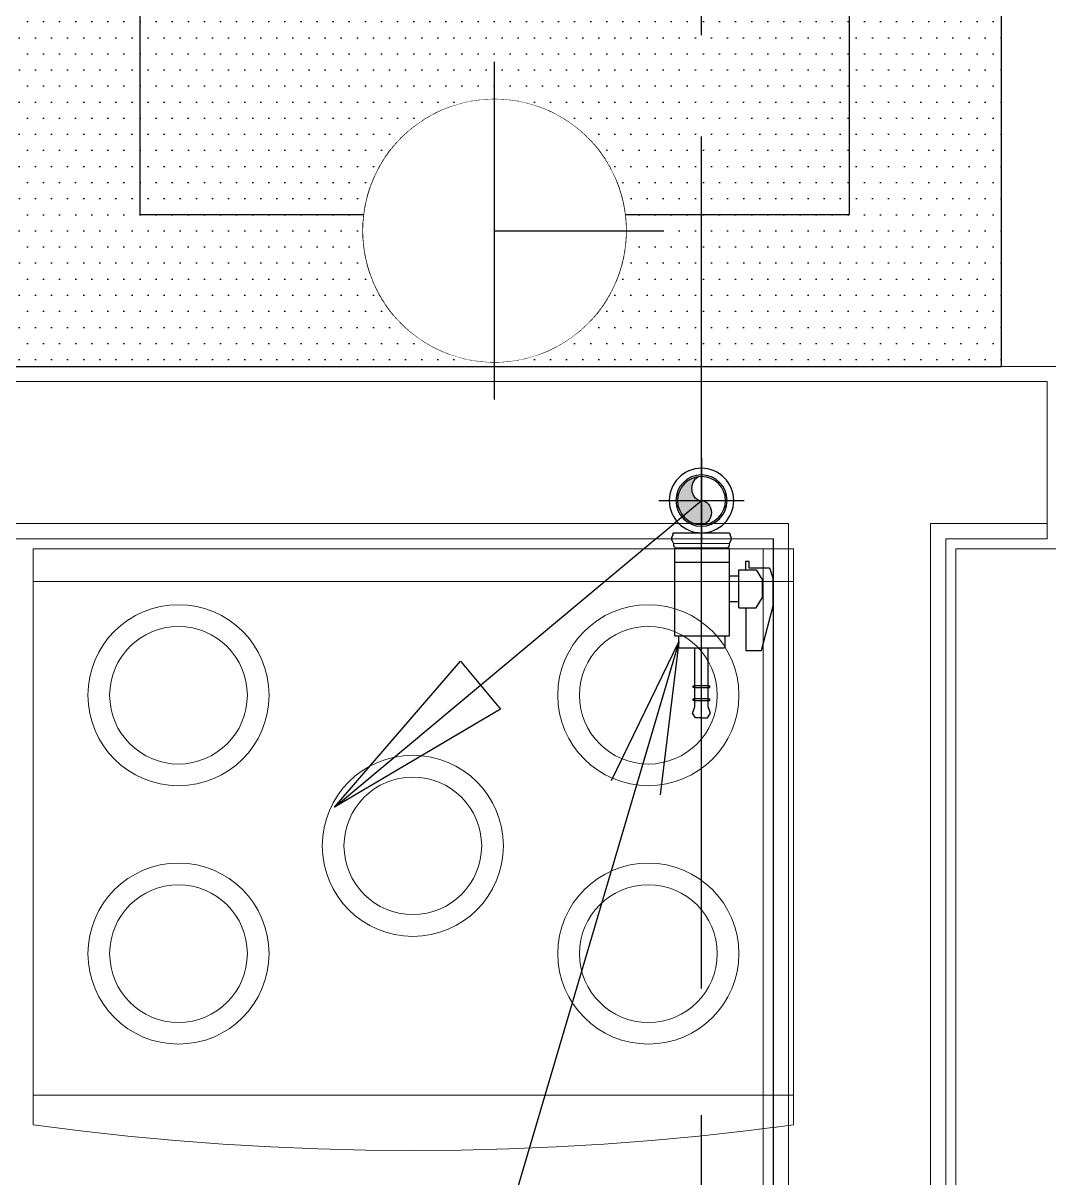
# Model space of a CAD drawing. Header units: millimetres. Extents: x 188.6 to 263.2, y 40.1 to 120.1.
# Drawn here: x 217.174 to 218.185, y 47.516 to 48.655 of the extents above; entities that cross this region are included whole.
import ezdxf

# ---------------------------------------------------------------- set-up
doc = ezdxf.new("R2010")
doc.units = ezdxf.units.MM
doc.set_wipeout_variables(frame=1)
for name, pattern in [('CENTER2', [1.125, 0.75, -0.125, 0.125, -0.125]), ('DASHDOT2', [0.5, 0.25, -0.125, 0, -0.125]), ('Wipeout_Contour', [1000, 0, -1000]), ('xref-tipo_HIDDEN2', [187.5, 125, -62.5])]:
    doc.linetypes.add(name, pattern=pattern)
for name, color, linetype in [('ARQ', 8, 'Continuous'), ('EXTINTORES', 2, 'Continuous'), ('GAS-COL', 7, 'Continuous'), ('GAS-PONTO', 202, 'Continuous'), ('GAS-TEXTO', 7, 'Continuous'), ('GAS-TUBO-PISO', 6, 'CENTER2'), ('INC-EXTINTORES', 20, 'Continuous')]:
    doc.layers.add(name, color=color, linetype=linetype)
doc.styles.add('60-100', font='romans.shx', dxfattribs={"height": 0.16})
doc.styles.add('60-75', font='romans.shx', dxfattribs={"height": 0.12})
doc.dimstyles.new('IND75', dxfattribs={"dimtxt": 0.15, "dimasz": 0.1875, "dimexe": 0.15, "dimexo": 0, "dimgap": 0.1, "dimtad": 1, "dimzin": 10, "dimdsep": 46, "dimtxsty": '60-75', "dimcen": 0, "dimclrd": 256, "dimclre": 1, "dimclrt": 256, "dimadec": 0, "dimazin": 0, "dimtfac": 1, "dimtix": 1, "dimtmove": 2, "dimatfit": 3, "dimfxl": 0.15, "dimtolj": 1, "dimtzin": 6, "dimarcsym": 0})
doc.dimstyles.new('SETAS75', dxfattribs={"dimtxt": 0.16, "dimasz": 0.15, "dimexe": 0.15, "dimexo": 0, "dimgap": 0.1, "dimtad": 1, "dimzin": 10, "dimdsep": 46, "dimtxsty": '60-100', "dimblk1": 'OPEN', "dimblk2": 'OPEN', "dimsah": 1, "dimcen": 0, "dimclrd": 244, "dimclre": 244, "dimclrt": 7, "dimadec": 0, "dimazin": 0, "dimtfac": 1, "dimtix": 1, "dimtmove": 2, "dimatfit": 3, "dimldrblk": 'OPEN', "dimfxl": 0.15, "dimtolj": 1, "dimtzin": 6, "dimarcsym": 0})

# ---------------------------------------------------------------- blocks, each defined once
blk = doc.blocks.new('arq-3pav')
at = {"layer": 'ARQ', "color": 8, "linetype": 'xref-tipo_HIDDEN2', "lineweight": 0}
blk.add_line((12.1753, 7.3117), (12.1753, 7.8799), dxfattribs=at)
at = {"layer": 'ARQ', "color": 8, "linetype": 'Continuous', "lineweight": 0, "flags": 128}
for points in [[(11.015, 8.0599), (13.0753, 8.0599)], [(13.075, 4.445), (13.0753, 7.8899)], [(12.8951, 7.8799), (12.8951, 5.85)], [(13.0853, 7.8799), (13.1853, 7.8799)], [(13.0853, 4.435), (13.0853, 7.8799)]]:
    blk.add_lwpolyline(points, dxfattribs=at)
at = {"layer": 'ARQ', "color": 8, "linetype": 'xref-tipo_HIDDEN2', "lineweight": 0}
for centre, radius in [((12.3186, 7.7356), 0.0893), ((12.782, 7.7356), 0.0893), ((12.3186, 7.7356), 0.0679), ((12.782, 7.7356), 0.0679), ((12.5497, 7.587), 0.0893), ((12.5497, 7.587), 0.0679), ((12.3186, 7.4807), 0.0893), ((12.782, 7.4807), 0.0893), ((12.3186, 7.4807), 0.0679), ((12.782, 7.4807), 0.0679)]:
    blk.add_circle(centre, radius, dxfattribs=at)
at = {"color": 8, "linetype": 'Wipeout_Contour', "lineweight": 0, "ltscale": 23841.192332}
blk.add_wipeout([(12.9201, 5.84), (12.9203, 7.8899), (12.9053, 7.8899), (12.9051, 5.84)], dxfattribs=at).dxf.layer = 'ARQ'
at = {"color": 8, "linetype": 'Wipeout_Contour', "lineweight": 0, "ltscale": 24516.072754}
blk.add_wipeout([(13.0558, 4.445), (13.0561, 7.8899), (13.0411, 7.8899), (13.0408, 4.445)], dxfattribs=at).dxf.layer = 'ARQ'
at = {"layer": 'ARQ', "color": 8, "linetype": 'Continuous', "lineweight": 0}
for p, q in [((12.9201, 5.84), (12.9203, 7.8899)), ((13.0601, 5.825), (13.0603, 7.8899))]:
    blk.add_line(p, q, dxfattribs=at)
at = {"layer": 'ARQ', "color": 8, "linetype": 'xref-tipo_HIDDEN2', "lineweight": 0}
for p, q in [((12.9253, 7.8799), (12.1753, 7.8799)), ((12.9253, 7.3117), (12.9253, 7.8799)), ((12.9253, 7.8478), (12.1753, 7.8478)), ((12.9253, 7.3409), (12.1753, 7.3409))]:
    blk.add_line(p, q, dxfattribs=at)
at = {"layer": 'ARQ', "color": 8, "linetype": 'Continuous', "lineweight": 0, "flags": 128}
for points in [[(12.9053, 7.8899), (12.9051, 5.84)], [(12.9051, 5.84), (12.9051, 7.8899)]]:
    blk.add_lwpolyline(points, dxfattribs=at)
at = {"layer": 'ARQ', "color": 8, "linetype": 'xref-tipo_HIDDEN2', "lineweight": 0}
blk.add_arc((12.5503, 10.068), 2.7816, 262.2521, 277.7479, dxfattribs=at)
at = {"color": 8, "linetype": 'Wipeout_Contour', "lineweight": 0, "ltscale": 26299.503757}
blk.add_wipeout([(11.015, 8.0449), (13.1753, 8.0449), (13.1753, 8.0599), (11.015, 8.0599)], dxfattribs=at).dxf.layer = 'ARQ'
at = {"color": 8, "linetype": 'Wipeout_Contour', "lineweight": 0, "ltscale": 22185.644869}
blk.add_wipeout([(13.0753, 7.8899), (13.1753, 7.8899), (13.1753, 7.9049), (13.0753, 7.9049)], dxfattribs=at).dxf.layer = 'ARQ'
at = {"layer": 'ARQ', "color": 8, "linetype": 'Continuous', "lineweight": 0, "flags": 128}
for points in [[(13.1753, 8.0449), (13.1753, 7.9049)], [(13.1753, 7.9049), (13.1753, 7.8899)]]:
    blk.add_lwpolyline(points, dxfattribs=at)
at = {"color": 8, "linetype": 'Wipeout_Contour', "lineweight": 0, "ltscale": 23035.410509}
blk.add_wipeout([(12.9053, 7.8899), (12.9203, 7.8899), (12.9203, 7.9049), (12.9053, 7.9049)], dxfattribs=at).dxf.layer = 'ARQ'
at = {"color": 8, "linetype": 'Wipeout_Contour', "lineweight": 0, "ltscale": 22415.592925}
blk.add_wipeout([(13.0603, 7.8899), (13.0753, 7.8899), (13.0753, 7.9049), (13.0603, 7.9049)], dxfattribs=at).dxf.layer = 'ARQ'
at = {"layer": 'ARQ', "color": 8, "linetype": 'Continuous', "lineweight": 0}
for p, q in [((12.9203, 7.9049), (12.9203, 7.8899)), ((13.0753, 7.9049), (13.0603, 7.9049)), ((13.0603, 7.8899), (13.0603, 7.9049)), ((13.1753, 7.9049), (13.0753, 7.9049))]:
    blk.add_line(p, q, dxfattribs=at)
at = {"layer": 'ARQ', "color": 8, "linetype": 'Continuous', "lineweight": 0, "flags": 128}
for points in [[(13.0753, 7.8899), (13.1753, 7.8899)], [(13.1753, 7.8899), (13.0753, 7.8899)], [(13.0753, 7.8899), (13.0753, 4.445)]]:
    blk.add_lwpolyline(points, dxfattribs=at)
at = {"color": 8, "linetype": 'Wipeout_Contour', "lineweight": 0, "ltscale": 30124.11992}
blk.add_wipeout([(12.9053, 7.9049), (9.3753, 7.9049), (9.3753, 7.8899), (12.9053, 7.8899)], dxfattribs=at).dxf.layer = 'ARQ'
at = {"layer": 'ARQ', "color": 8, "linetype": 'Continuous', "lineweight": 0}
for p, q in [((12.9053, 7.9049), (9.3753, 7.9049)), ((12.9203, 7.9049), (12.9053, 7.9049))]:
    blk.add_line(p, q, dxfattribs=at)
at = {"layer": 'ARQ', "color": 8, "linetype": 'Continuous', "lineweight": 0, "flags": 128}
for points in [[(13.1853, 7.8799), (13.1853, 8.0599), (11.015, 8.0599)], [(9.3753, 8.0449), (13.1753, 8.0449), (13.1753, 7.8899)], [(9.3753, 7.8899), (12.9053, 7.8899)]]:
    blk.add_lwpolyline(points, dxfattribs=at)
blk = doc.blocks.new('indicação extintor')
h = blk.add_hatch()
h.set_pattern_fill('DOTS', color=50, scale=0.01)
h.paths.add_polyline_path([(0.5, 1), (-0.5, 1), (-0.5, 0), (0.5, 0)])
h.paths.add_polyline_path([(0.35, 0.85), (0.35, 0.15), (-0.35, 0.15), (-0.35, 0.85)], flags=16)
h = blk.add_hatch()
h.set_pattern_fill('DOTS', color=244, scale=0.01)
h.paths.add_polyline_path([(0.35, 0.85), (-0.35, 0.85), (-0.35, 0.15), (0.35, 0.15)])
at = {"color": 244}
for p, q in [((0.35, 0.85), (-0.35, 0.85)), ((-0.35, 0.85), (-0.35, 0.15)), ((0.35, 0.15), (0.35, 0.85)), ((-0.35, 0.15), (0.35, 0.15))]:
    blk.add_line(p, q, dxfattribs=at)
blk.add_lwpolyline([(-0.5, 0), (0.5, 0), (0.5, 1), (-0.5, 1)], close=True, dxfattribs=at)
blk = doc.blocks.new('ponto')
at = {"layer": 'GAS-PONTO'}
for p, q in [((-0.00398, 0.1217), (-0.00585, 0.1186)), ((0, 0.1217), (-0.00398, 0.1217)), ((0, 0.1217), (0.00398, 0.1217)), ((0.00398, 0.1217), (0.00584, 0.1186)), ((-0.00585, 0.1186), (-0.00434, 0.11453)), ((-0.00434, 0.11453), (-0.00434, 0.11023)), ((0.00584, 0.1186), (0.00433, 0.11453)), ((0.00433, 0.11453), (0.00433, 0.11023)), ((-0.00558, 0.11023), (-0.00558, 0.10916)), ((-0.00434, 0.11023), (-0.00558, 0.11023)), ((-0.00434, 0.10916), (-0.00558, 0.10916)), ((0.00433, 0.11023), (-0.00434, 0.11023)), ((-0.00434, 0.11023), (-0.00434, 0.07556)), ((-0.00434, 0.10916), (0.00433, 0.10916)), ((0.00433, 0.11023), (0.00558, 0.11023)), ((0.00433, 0.11023), (0.00433, 0.07556)), ((0.00558, 0.10916), (0.00433, 0.10916)), ((0.00558, 0.11023), (0.00558, 0.10916)), ((-0.00558, 0.10176), (-0.00558, 0.10069)), ((-0.00434, 0.10176), (-0.00558, 0.10176)), ((-0.00434, 0.10069), (-0.00558, 0.10069)), ((0.00433, 0.10176), (-0.00434, 0.10176)), ((-0.00434, 0.10069), (0.00433, 0.10069)), ((0.00433, 0.10176), (0.00558, 0.10176)), ((0.00558, 0.10069), (0.00433, 0.10069)), ((0.00558, 0.10176), (0.00558, 0.10069)), ((-0.0394, 0.07736), (-0.04702, 0.04795)), ((-0.02918, 0.07736), (-0.0394, 0.07736)), ((-0.02918, 0.04925), (-0.02918, 0.07736)), ((-0.01531, 0.06781), (-0.01531, 0.07555)), ((0.01484, 0.07555), (-0.01518, 0.07555)), ((0.01484, 0.07555), (0.01484, 0.06781)), ((-0.01815, 0.01009), (-0.01815, 0.06781)), ((0.01758, 0.06781), (-0.01815, 0.06781)), ((0.01758, 0.06781), (0.01758, 0.01009)), ((-0.04702, 0.04795), (-0.04702, 0.03027)), ((-0.03605, 0.04925), (-0.04002, 0.04245)), ((-0.02918, 0.04925), (-0.03605, 0.04925)), ((-0.0246, 0.04925), (-0.02918, 0.04925)), ((-0.0246, 0.04925), (-0.0246, 0.02426)), ((-0.04002, 0.04245), (-0.04002, 0.03106)), ((-0.01815, 0.04516), (-0.0246, 0.04516)), ((-0.03605, 0.02426), (-0.04002, 0.03106)), ((-0.04478, 0.02298), (-0.04702, 0.03027)), ((-0.03118, 0.02298), (-0.04478, 0.02298)), ((-0.02921, 0.02426), (-0.03605, 0.02426)), ((-0.03118, 0.01862), (-0.03118, 0.02298)), ((-0.0246, 0.02426), (-0.02921, 0.02426)), ((-0.02921, 0.02426), (-0.02921, 0.01862)), ((-0.01815, 0.02836), (-0.0246, 0.02836)), ((-0.02921, 0.01862), (-0.03118, 0.01862)), ((0.01758, 0.01926), (-0.01799, 0.01926)), ((0.01758, 0.01009), (-0.01815, 0.01009)), ((0.01604, 0.00999), (-0.01604, 0.00999)), ((0.01604, 0.00999), (-0.01604, 0.00999)), ((-0.01851, 0.00692), (-0.01938, 0.00519)), ((-0.01851, 0.00692), (-0.01938, 0.00519)), ((-0.01938, 0.00243), (-0.01885, 0.00138)), ((-0.01938, 0.00243), (-0.01885, 0.00138)), ((0.01852, 0), (-0.01852, 0)), ((-0.01851, 0.00752), (-0.01851, 0.00692)), ((-0.01851, 0.00752), (-0.01851, 0.00692)), ((0.01851, 0.00693), (-0.01851, 0.00692)), ((0.01851, 0.00693), (0.01851, 0.00752)), ((0.01851, 0.00693), (0.01851, 0.00752)), ((0.01937, 0.0052), (0.01851, 0.00693)), ((0.01937, 0.0052), (0.01851, 0.00693)), ((0.01885, 0.00138), (0.01938, 0.00244)), ((0.01885, 0.00138), (0.01938, 0.00244))]:
    blk.add_line(p, q, dxfattribs=at)
for centre, radius, start, end in [((-0.01604, 0.00752), 0.00247, 90.00447, 180.00447), ((-0.01604, 0.00752), 0.00247, 90.00447, 180.00447), ((0.01604, 0.00752), 0.00247, 0.00447, 90.00447), ((0.01604, 0.00752), 0.00247, 0.00447, 90.00447), ((-0.01661, 0.00381), 0.00309, 153.43941, 206.56952), ((-0.01661, 0.00381), 0.00309, 153.43941, 206.56952), ((-0.02161, 0), 0.00309, 0.00447, 26.56952), ((-0.02161, 0), 0.00309, 0.00447, 26.56952), ((0.02161, 0), 0.00309, 153.43941, 180.00447), ((0.02161, 0), 0.00309, 153.43941, 180.00447), ((0.01661, 0.00382), 0.00309, 333.43941, 26.56952), ((0.01661, 0.00382), 0.00309, 333.43941, 26.56952)]:
    blk.add_arc(centre, radius, start, end, dxfattribs=at)
blk = doc.blocks.new('C50')
h = blk.add_hatch(color=8)
edge = h.paths.add_edge_path()
edge.add_arc((0, 0), 0.0238, 540, 720)
edge.add_ellipse((0.0119, 0), major_axis=(0.0119, 0), ratio=0.815791, start_angle=180, end_angle=360, ccw=False)
edge.add_ellipse((-0.0119, 0), major_axis=(-0.0119, 0), ratio=0.815791, start_angle=180, end_angle=360)
at = {"color": 252}
for p, q in [((0, -0.0421), (0, 0.0421)), ((0.0421, 0), (-0.0421, 0))]:
    blk.add_line(p, q, dxfattribs=at)
at = {"color": 0}
for radius in [0.0318, 0.0253]:
    blk.add_circle((0, 0), radius, dxfattribs=at)
at = {"color": 8}
blk.add_circle((0, 0), 0.0237, dxfattribs=at)
blk.add_ellipse((-0.0119, 0), major_axis=(-0.0119, 0), ratio=0.815791, start_param=3.141593, end_param=6.283185, dxfattribs=at)
at = {"color": 8, "extrusion": (0, 0, -1)}
blk.add_ellipse((0.0119, 0), major_axis=(0.0119, 0), ratio=0.815791, start_param=0, end_param=3.141593, dxfattribs=at)
blk = doc.blocks.new('PO')
blk.add_wipeout([(-0.1728, 0), (-0.1728, -0.003), (-0.1727, -0.006), (-0.1726, -0.009), (-0.1724, -0.0121), (-0.1721, -0.0151), (-0.1719, -0.0181), (-0.1715, -0.0211), (-0.1711, -0.024), (-0.1707, -0.027), (-0.1702, -0.03), (-0.1696, -0.033), (-0.169, -0.0359), (-0.1684, -0.0389), (-0.1677, -0.0418), (-0.1669, -0.0447), (-0.1661, -0.0476), (-0.1652, -0.0505), (-0.1643, -0.0534), (-0.1634, -0.0563), (-0.1624, -0.0591), (-0.1613, -0.0619), (-0.1602, -0.0647), (-0.1591, -0.0675), (-0.1579, -0.0703), (-0.1566, -0.073), (-0.1553, -0.0758), (-0.154, -0.0784), (-0.1526, -0.0811), (-0.1511, -0.0838), (-0.1496, -0.0864), (-0.1481, -0.089), (-0.1465, -0.0916), (-0.1449, -0.0941), (-0.1433, -0.0966), (-0.1415, -0.0991), (-0.1398, -0.1016), (-0.138, -0.104), (-0.1362, -0.1064), (-0.1343, -0.1087), (-0.1324, -0.1111), (-0.1304, -0.1134), (-0.1284, -0.1156), (-0.1264, -0.1178), (-0.1243, -0.12), (-0.1222, -0.1222), (-0.12, -0.1243), (-0.1178, -0.1264), (-0.1156, -0.1284), (-0.1134, -0.1304), (-0.1111, -0.1324), (-0.1087, -0.1343), (-0.1064, -0.1362), (-0.104, -0.138), (-0.1016, -0.1398), (-0.0991, -0.1415), (-0.0966, -0.1433), (-0.0941, -0.1449), (-0.0916, -0.1465), (-0.089, -0.1481), (-0.0864, -0.1496), (-0.0838, -0.1511), (-0.0811, -0.1526), (-0.0784, -0.154), (-0.0758, -0.1553), (-0.073, -0.1566), (-0.0703, -0.1579), (-0.0675, -0.1591), (-0.0647, -0.1602), (-0.0619, -0.1613), (-0.0591, -0.1624), (-0.0563, -0.1634), (-0.0534, -0.1643), (-0.0505, -0.1652), (-0.0476, -0.1661), (-0.0447, -0.1669), (-0.0418, -0.1677), (-0.0389, -0.1684), (-0.0359, -0.169), (-0.033, -0.1696), (-0.03, -0.1702), (-0.027, -0.1707), (-0.024, -0.1711), (-0.0211, -0.1715), (-0.0181, -0.1719), (-0.0151, -0.1721), (-0.0121, -0.1724), (-0.009, -0.1726), (-0.006, -0.1727), (-0.003, -0.1728), (0, -0.1728), (0.003, -0.1728), (0.006, -0.1727), (0.009, -0.1726), (0.0121, -0.1724), (0.0151, -0.1721), (0.0181, -0.1719), (0.0211, -0.1715), (0.024, -0.1711), (0.027, -0.1707), (0.03, -0.1702), (0.033, -0.1696), (0.0359, -0.169), (0.0389, -0.1684), (0.0418, -0.1677), (0.0447, -0.1669), (0.0476, -0.1661), (0.0505, -0.1652), (0.0534, -0.1643), (0.0563, -0.1634), (0.0591, -0.1624), (0.0619, -0.1613), (0.0647, -0.1602), (0.0675, -0.1591), (0.0703, -0.1579), (0.073, -0.1566), (0.0758, -0.1553), (0.0784, -0.154), (0.0811, -0.1526), (0.0838, -0.1511), (0.0864, -0.1496), (0.089, -0.1481), (0.0916, -0.1465), (0.0941, -0.1449), (0.0966, -0.1433), (0.0991, -0.1415), (0.1016, -0.1398), (0.104, -0.138), (0.1064, -0.1362), (0.1087, -0.1343), (0.1111, -0.1324), (0.1134, -0.1304), (0.1156, -0.1284), (0.1178, -0.1264), (0.12, -0.1243), (0.1222, -0.1222), (0.1243, -0.12), (0.1264, -0.1178), (0.1284, -0.1156), (0.1304, -0.1134), (0.1324, -0.1111), (0.1343, -0.1087), (0.1362, -0.1064), (0.138, -0.104), (0.1398, -0.1016), (0.1415, -0.0991), (0.1433, -0.0966), (0.1449, -0.0941), (0.1465, -0.0916), (0.1481, -0.089), (0.1496, -0.0864), (0.1511, -0.0838), (0.1526, -0.0811), (0.154, -0.0784), (0.1553, -0.0758), (0.1566, -0.073), (0.1579, -0.0703), (0.1591, -0.0675), (0.1602, -0.0647), (0.1613, -0.0619), (0.1624, -0.0591), (0.1634, -0.0563), (0.1643, -0.0534), (0.1652, -0.0505), (0.1661, -0.0476), (0.1669, -0.0447), (0.1677, -0.0418), (0.1684, -0.0389), (0.169, -0.0359), (0.1696, -0.033), (0.1702, -0.03), (0.1707, -0.027), (0.1711, -0.024), (0.1715, -0.0211), (0.1719, -0.0181), (0.1721, -0.0151), (0.1724, -0.0121), (0.1726, -0.009), (0.1727, -0.006), (0.1728, -0.003), (0.1728, 0), (0.1728, 0.003), (0.1727, 0.006), (0.1726, 0.009), (0.1724, 0.0121), (0.1721, 0.0151), (0.1719, 0.0181), (0.1715, 0.0211), (0.1711, 0.024), (0.1707, 0.027), (0.1702, 0.03), (0.1696, 0.033), (0.169, 0.0359), (0.1684, 0.0389), (0.1677, 0.0418), (0.1669, 0.0447), (0.1661, 0.0476), (0.1652, 0.0505), (0.1643, 0.0534), (0.1634, 0.0563), (0.1624, 0.0591), (0.1613, 0.0619), (0.1602, 0.0647), (0.1591, 0.0675), (0.1579, 0.0703), (0.1566, 0.073), (0.1553, 0.0758), (0.154, 0.0784), (0.1526, 0.0811), (0.1511, 0.0838), (0.1496, 0.0864), (0.1481, 0.089), (0.1465, 0.0916), (0.1449, 0.0941), (0.1433, 0.0966), (0.1415, 0.0991), (0.1398, 0.1016), (0.138, 0.104), (0.1362, 0.1064), (0.1343, 0.1087), (0.1324, 0.1111), (0.1304, 0.1134), (0.1284, 0.1156), (0.1264, 0.1178), (0.1243, 0.12), (0.1222, 0.1222), (0.12, 0.1243), (0.1178, 0.1264), (0.1156, 0.1284), (0.1134, 0.1304), (0.1111, 0.1324), (0.1087, 0.1343), (0.1064, 0.1362), (0.104, 0.138), (0.1016, 0.1398), (0.0991, 0.1415), (0.0966, 0.1433), (0.0941, 0.1449), (0.0916, 0.1465), (0.089, 0.1481), (0.0864, 0.1496), (0.0838, 0.1511), (0.0811, 0.1526), (0.0784, 0.154), (0.0758, 0.1553), (0.073, 0.1566), (0.0703, 0.1579), (0.0675, 0.1591), (0.0647, 0.1602), (0.0619, 0.1613), (0.0591, 0.1624), (0.0563, 0.1634), (0.0534, 0.1643), (0.0505, 0.1652), (0.0476, 0.1661), (0.0447, 0.1669), (0.0418, 0.1677), (0.0389, 0.1684), (0.0359, 0.169), (0.033, 0.1696), (0.03, 0.1702), (0.027, 0.1707), (0.024, 0.1711), (0.0211, 0.1715), (0.0181, 0.1719), (0.0151, 0.1721), (0.0121, 0.1724), (0.009, 0.1726), (0.006, 0.1727), (0.003, 0.1728), (0, 0.1728), (-0.003, 0.1728), (-0.006, 0.1727), (-0.009, 0.1726), (-0.0121, 0.1724), (-0.0151, 0.1721), (-0.0181, 0.1719), (-0.0211, 0.1715), (-0.024, 0.1711), (-0.027, 0.1707), (-0.03, 0.1702), (-0.033, 0.1696), (-0.0359, 0.169), (-0.0389, 0.1684), (-0.0418, 0.1677), (-0.0447, 0.1669), (-0.0476, 0.1661), (-0.0505, 0.1652), (-0.0534, 0.1643), (-0.0563, 0.1634), (-0.0591, 0.1624), (-0.0619, 0.1613), (-0.0647, 0.1602), (-0.0675, 0.1591), (-0.0703, 0.1579), (-0.073, 0.1566), (-0.0758, 0.1553), (-0.0784, 0.154), (-0.0811, 0.1526), (-0.0838, 0.1511), (-0.0864, 0.1496), (-0.089, 0.1481), (-0.0916, 0.1465), (-0.0941, 0.1449), (-0.0966, 0.1433), (-0.0991, 0.1415), (-0.1016, 0.1398), (-0.104, 0.138), (-0.1064, 0.1362), (-0.1087, 0.1343), (-0.1111, 0.1324), (-0.1134, 0.1304), (-0.1156, 0.1284), (-0.1178, 0.1264), (-0.12, 0.1243), (-0.1222, 0.1222), (-0.1243, 0.12), (-0.1264, 0.1178), (-0.1284, 0.1156), (-0.1304, 0.1134), (-0.1324, 0.1111), (-0.1343, 0.1087), (-0.1362, 0.1064), (-0.138, 0.104), (-0.1398, 0.1016), (-0.1415, 0.0991), (-0.1433, 0.0966), (-0.1449, 0.0941), (-0.1465, 0.0916), (-0.1481, 0.089), (-0.1496, 0.0864), (-0.1511, 0.0838), (-0.1526, 0.0811), (-0.154, 0.0784), (-0.1553, 0.0758), (-0.1566, 0.073), (-0.1579, 0.0703), (-0.1591, 0.0675), (-0.1602, 0.0647), (-0.1613, 0.0619), (-0.1624, 0.0591), (-0.1634, 0.0563), (-0.1643, 0.0534), (-0.1652, 0.0505), (-0.1661, 0.0476), (-0.1669, 0.0447), (-0.1677, 0.0418), (-0.1684, 0.0389), (-0.169, 0.0359), (-0.1696, 0.033), (-0.1702, 0.03), (-0.1707, 0.027), (-0.1711, 0.024), (-0.1715, 0.0211), (-0.1719, 0.0181), (-0.1721, 0.0151), (-0.1724, 0.0121), (-0.1726, 0.009), (-0.1727, 0.006), (-0.1728, 0.003)]).dxf.layer = 'INC-EXTINTORES'
at = {"layer": 'INC-EXTINTORES'}
blk.add_lwpolyline([(-0.1728, 0), (-0.1728, -0.003), (-0.1727, -0.006), (-0.1726, -0.009), (-0.1724, -0.0121), (-0.1721, -0.0151), (-0.1719, -0.0181), (-0.1715, -0.0211), (-0.1711, -0.024), (-0.1707, -0.027), (-0.1702, -0.03), (-0.1696, -0.033), (-0.169, -0.0359), (-0.1684, -0.0389), (-0.1677, -0.0418), (-0.1669, -0.0447), (-0.1661, -0.0476), (-0.1652, -0.0505), (-0.1643, -0.0534), (-0.1634, -0.0563), (-0.1624, -0.0591), (-0.1613, -0.0619), (-0.1602, -0.0647), (-0.1591, -0.0675), (-0.1579, -0.0703), (-0.1566, -0.073), (-0.1553, -0.0758), (-0.154, -0.0784), (-0.1526, -0.0811), (-0.1511, -0.0838), (-0.1496, -0.0864), (-0.1481, -0.089), (-0.1465, -0.0916), (-0.1449, -0.0941), (-0.1433, -0.0966), (-0.1415, -0.0991), (-0.1398, -0.1016), (-0.138, -0.104), (-0.1362, -0.1064), (-0.1343, -0.1087), (-0.1324, -0.1111), (-0.1304, -0.1134), (-0.1284, -0.1156), (-0.1264, -0.1178), (-0.1243, -0.12), (-0.1222, -0.1222), (-0.12, -0.1243), (-0.1178, -0.1264), (-0.1156, -0.1284), (-0.1134, -0.1304), (-0.1111, -0.1324), (-0.1087, -0.1343), (-0.1064, -0.1362), (-0.104, -0.138), (-0.1016, -0.1398), (-0.0991, -0.1415), (-0.0966, -0.1433), (-0.0941, -0.1449), (-0.0916, -0.1465), (-0.089, -0.1481), (-0.0864, -0.1496), (-0.0838, -0.1511), (-0.0811, -0.1526), (-0.0784, -0.154), (-0.0758, -0.1553), (-0.073, -0.1566), (-0.0703, -0.1579), (-0.0675, -0.1591), (-0.0647, -0.1602), (-0.0619, -0.1613), (-0.0591, -0.1624), (-0.0563, -0.1634), (-0.0534, -0.1643), (-0.0505, -0.1652), (-0.0476, -0.1661), (-0.0447, -0.1669), (-0.0418, -0.1677), (-0.0389, -0.1684), (-0.0359, -0.169), (-0.033, -0.1696), (-0.03, -0.1702), (-0.027, -0.1707), (-0.024, -0.1711), (-0.0211, -0.1715), (-0.0181, -0.1719), (-0.0151, -0.1721), (-0.0121, -0.1724), (-0.009, -0.1726), (-0.006, -0.1727), (-0.003, -0.1728), (0, -0.1728), (0.003, -0.1728), (0.006, -0.1727), (0.009, -0.1726), (0.0121, -0.1724), (0.0151, -0.1721), (0.0181, -0.1719), (0.0211, -0.1715), (0.024, -0.1711), (0.027, -0.1707), (0.03, -0.1702), (0.033, -0.1696), (0.0359, -0.169), (0.0389, -0.1684), (0.0418, -0.1677), (0.0447, -0.1669), (0.0476, -0.1661), (0.0505, -0.1652), (0.0534, -0.1643), (0.0563, -0.1634), (0.0591, -0.1624), (0.0619, -0.1613), (0.0647, -0.1602), (0.0675, -0.1591), (0.0703, -0.1579), (0.073, -0.1566), (0.0758, -0.1553), (0.0784, -0.154), (0.0811, -0.1526), (0.0838, -0.1511), (0.0864, -0.1496), (0.089, -0.1481), (0.0916, -0.1465), (0.0941, -0.1449), (0.0966, -0.1433), (0.0991, -0.1415), (0.1016, -0.1398), (0.104, -0.138), (0.1064, -0.1362), (0.1087, -0.1343), (0.1111, -0.1324), (0.1134, -0.1304), (0.1156, -0.1284), (0.1178, -0.1264), (0.12, -0.1243), (0.1222, -0.1222), (0.1243, -0.12), (0.1264, -0.1178), (0.1284, -0.1156), (0.1304, -0.1134), (0.1324, -0.1111), (0.1343, -0.1087), (0.1362, -0.1064), (0.138, -0.104), (0.1398, -0.1016), (0.1415, -0.0991), (0.1433, -0.0966), (0.1449, -0.0941), (0.1465, -0.0916), (0.1481, -0.089), (0.1496, -0.0864), (0.1511, -0.0838), (0.1526, -0.0811), (0.154, -0.0784), (0.1553, -0.0758), (0.1566, -0.073), (0.1579, -0.0703), (0.1591, -0.0675), (0.1602, -0.0647), (0.1613, -0.0619), (0.1624, -0.0591), (0.1634, -0.0563), (0.1643, -0.0534), (0.1652, -0.0505), (0.1661, -0.0476), (0.1669, -0.0447), (0.1677, -0.0418), (0.1684, -0.0389), (0.169, -0.0359), (0.1696, -0.033), (0.1702, -0.03), (0.1707, -0.027), (0.1711, -0.024), (0.1715, -0.0211), (0.1719, -0.0181), (0.1721, -0.0151), (0.1724, -0.0121), (0.1726, -0.009), (0.1727, -0.006), (0.1728, -0.003), (0.1728, 0), (0.1728, 0.003), (0.1727, 0.006), (0.1726, 0.009), (0.1724, 0.0121), (0.1721, 0.0151), (0.1719, 0.0181), (0.1715, 0.0211), (0.1711, 0.024), (0.1707, 0.027), (0.1702, 0.03), (0.1696, 0.033), (0.169, 0.0359), (0.1684, 0.0389), (0.1677, 0.0418), (0.1669, 0.0447), (0.1661, 0.0476), (0.1652, 0.0505), (0.1643, 0.0534), (0.1634, 0.0563), (0.1624, 0.0591), (0.1613, 0.0619), (0.1602, 0.0647), (0.1591, 0.0675), (0.1579, 0.0703), (0.1566, 0.073), (0.1553, 0.0758), (0.154, 0.0784), (0.1526, 0.0811), (0.1511, 0.0838), (0.1496, 0.0864), (0.1481, 0.089), (0.1465, 0.0916), (0.1449, 0.0941), (0.1433, 0.0966), (0.1415, 0.0991), (0.1398, 0.1016), (0.138, 0.104), (0.1362, 0.1064), (0.1343, 0.1087), (0.1324, 0.1111), (0.1304, 0.1134), (0.1284, 0.1156), (0.1264, 0.1178), (0.1243, 0.12), (0.1222, 0.1222), (0.12, 0.1243), (0.1178, 0.1264), (0.1156, 0.1284), (0.1134, 0.1304), (0.1111, 0.1324), (0.1087, 0.1343), (0.1064, 0.1362), (0.104, 0.138), (0.1016, 0.1398), (0.0991, 0.1415), (0.0966, 0.1433), (0.0941, 0.1449), (0.0916, 0.1465), (0.089, 0.1481), (0.0864, 0.1496), (0.0838, 0.1511), (0.0811, 0.1526), (0.0784, 0.154), (0.0758, 0.1553), (0.073, 0.1566), (0.0703, 0.1579), (0.0675, 0.1591), (0.0647, 0.1602), (0.0619, 0.1613), (0.0591, 0.1624), (0.0563, 0.1634), (0.0534, 0.1643), (0.0505, 0.1652), (0.0476, 0.1661), (0.0447, 0.1669), (0.0418, 0.1677), (0.0389, 0.1684), (0.0359, 0.169), (0.033, 0.1696), (0.03, 0.1702), (0.027, 0.1707), (0.024, 0.1711), (0.0211, 0.1715), (0.0181, 0.1719), (0.0151, 0.1721), (0.0121, 0.1724), (0.009, 0.1726), (0.006, 0.1727), (0.003, 0.1728), (0, 0.1728), (-0.003, 0.1728), (-0.006, 0.1727), (-0.009, 0.1726), (-0.0121, 0.1724), (-0.0151, 0.1721), (-0.0181, 0.1719), (-0.0211, 0.1715), (-0.024, 0.1711), (-0.027, 0.1707), (-0.03, 0.1702), (-0.033, 0.1696), (-0.0359, 0.169), (-0.0389, 0.1684), (-0.0418, 0.1677), (-0.0447, 0.1669), (-0.0476, 0.1661), (-0.0505, 0.1652), (-0.0534, 0.1643), (-0.0563, 0.1634), (-0.0591, 0.1624), (-0.0619, 0.1613), (-0.0647, 0.1602), (-0.0675, 0.1591), (-0.0703, 0.1579), (-0.073, 0.1566), (-0.0758, 0.1553), (-0.0784, 0.154), (-0.0811, 0.1526), (-0.0838, 0.1511), (-0.0864, 0.1496), (-0.089, 0.1481), (-0.0916, 0.1465), (-0.0941, 0.1449), (-0.0966, 0.1433), (-0.0991, 0.1415), (-0.1016, 0.1398), (-0.104, 0.138), (-0.1064, 0.1362), (-0.1087, 0.1343), (-0.1111, 0.1324), (-0.1134, 0.1304), (-0.1156, 0.1284), (-0.1178, 0.1264), (-0.12, 0.1243), (-0.1222, 0.1222), (-0.1243, 0.12), (-0.1264, 0.1178), (-0.1284, 0.1156), (-0.1304, 0.1134), (-0.1324, 0.1111), (-0.1343, 0.1087), (-0.1362, 0.1064), (-0.138, 0.104), (-0.1398, 0.1016), (-0.1415, 0.0991), (-0.1433, 0.0966), (-0.1449, 0.0941), (-0.1465, 0.0916), (-0.1481, 0.089), (-0.1496, 0.0864), (-0.1511, 0.0838), (-0.1526, 0.0811), (-0.154, 0.0784), (-0.1553, 0.0758), (-0.1566, 0.073), (-0.1579, 0.0703), (-0.1591, 0.0675), (-0.1602, 0.0647), (-0.1613, 0.0619), (-0.1624, 0.0591), (-0.1634, 0.0563), (-0.1643, 0.0534), (-0.1652, 0.0505), (-0.1661, 0.0476), (-0.1669, 0.0447), (-0.1677, 0.0418), (-0.1684, 0.0389), (-0.169, 0.0359), (-0.1696, 0.033), (-0.1702, 0.03), (-0.1707, 0.027), (-0.1711, 0.024), (-0.1715, 0.0211), (-0.1719, 0.0181), (-0.1721, 0.0151), (-0.1724, 0.0121), (-0.1726, 0.009), (-0.1727, 0.006), (-0.1728, 0.003)], close=True, dxfattribs=at)
at = {"color": 20}
blk.add_wipeout([(-0.1728, 0), (-0.1728, -0.003), (-0.1727, -0.006), (-0.1726, -0.009), (-0.1724, -0.0121), (-0.1721, -0.0151), (-0.1719, -0.0181), (-0.1715, -0.0211), (-0.1711, -0.024), (-0.1707, -0.027), (-0.1702, -0.03), (-0.1696, -0.033), (-0.169, -0.0359), (-0.1684, -0.0389), (-0.1677, -0.0418), (-0.1669, -0.0447), (-0.1661, -0.0476), (-0.1652, -0.0505), (-0.1643, -0.0534), (-0.1634, -0.0563), (-0.1624, -0.0591), (-0.1613, -0.0619), (-0.1602, -0.0647), (-0.1591, -0.0675), (-0.1579, -0.0703), (-0.1566, -0.073), (-0.1553, -0.0758), (-0.154, -0.0784), (-0.1526, -0.0811), (-0.1511, -0.0838), (-0.1496, -0.0864), (-0.1481, -0.089), (-0.1465, -0.0916), (-0.1449, -0.0941), (-0.1433, -0.0966), (-0.1415, -0.0991), (-0.1398, -0.1016), (-0.138, -0.104), (-0.1362, -0.1064), (-0.1343, -0.1087), (-0.1324, -0.1111), (-0.1304, -0.1134), (-0.1284, -0.1156), (-0.1264, -0.1178), (-0.1243, -0.12), (-0.1222, -0.1222), (-0.12, -0.1243), (-0.1178, -0.1264), (-0.1156, -0.1284), (-0.1134, -0.1304), (-0.1111, -0.1324), (-0.1087, -0.1343), (-0.1064, -0.1362), (-0.104, -0.138), (-0.1016, -0.1398), (-0.0991, -0.1415), (-0.0966, -0.1433), (-0.0941, -0.1449), (-0.0916, -0.1465), (-0.089, -0.1481), (-0.0864, -0.1496), (-0.0838, -0.1511), (-0.0811, -0.1526), (-0.0784, -0.154), (-0.0758, -0.1553), (-0.073, -0.1566), (-0.0703, -0.1579), (-0.0675, -0.1591), (-0.0647, -0.1602), (-0.0619, -0.1613), (-0.0591, -0.1624), (-0.0563, -0.1634), (-0.0534, -0.1643), (-0.0505, -0.1652), (-0.0476, -0.1661), (-0.0447, -0.1669), (-0.0418, -0.1677), (-0.0389, -0.1684), (-0.0359, -0.169), (-0.033, -0.1696), (-0.03, -0.1702), (-0.027, -0.1707), (-0.024, -0.1711), (-0.0211, -0.1715), (-0.0181, -0.1719), (-0.0151, -0.1721), (-0.0121, -0.1724), (-0.009, -0.1726), (-0.006, -0.1727), (-0.003, -0.1728), (0, -0.1728), (0.003, -0.1728), (0.006, -0.1727), (0.009, -0.1726), (0.0121, -0.1724), (0.0151, -0.1721), (0.0181, -0.1719), (0.0211, -0.1715), (0.024, -0.1711), (0.027, -0.1707), (0.03, -0.1702), (0.033, -0.1696), (0.0359, -0.169), (0.0389, -0.1684), (0.0418, -0.1677), (0.0447, -0.1669), (0.0476, -0.1661), (0.0505, -0.1652), (0.0534, -0.1643), (0.0563, -0.1634), (0.0591, -0.1624), (0.0619, -0.1613), (0.0647, -0.1602), (0.0675, -0.1591), (0.0703, -0.1579), (0.073, -0.1566), (0.0758, -0.1553), (0.0784, -0.154), (0.0811, -0.1526), (0.0838, -0.1511), (0.0864, -0.1496), (0.089, -0.1481), (0.0916, -0.1465), (0.0941, -0.1449), (0.0966, -0.1433), (0.0991, -0.1415), (0.1016, -0.1398), (0.104, -0.138), (0.1064, -0.1362), (0.1087, -0.1343), (0.1111, -0.1324), (0.1134, -0.1304), (0.1156, -0.1284), (0.1178, -0.1264), (0.12, -0.1243), (0.1222, -0.1222), (0.1243, -0.12), (0.1264, -0.1178), (0.1284, -0.1156), (0.1304, -0.1134), (0.1324, -0.1111), (0.1343, -0.1087), (0.1362, -0.1064), (0.138, -0.104), (0.1398, -0.1016), (0.1415, -0.0991), (0.1433, -0.0966), (0.1449, -0.0941), (0.1465, -0.0916), (0.1481, -0.089), (0.1496, -0.0864), (0.1511, -0.0838), (0.1526, -0.0811), (0.154, -0.0784), (0.1553, -0.0758), (0.1566, -0.073), (0.1579, -0.0703), (0.1591, -0.0675), (0.1602, -0.0647), (0.1613, -0.0619), (0.1624, -0.0591), (0.1634, -0.0563), (0.1643, -0.0534), (0.1652, -0.0505), (0.1661, -0.0476), (0.1669, -0.0447), (0.1677, -0.0418), (0.1684, -0.0389), (0.169, -0.0359), (0.1696, -0.033), (0.1702, -0.03), (0.1707, -0.027), (0.1711, -0.024), (0.1715, -0.0211), (0.1719, -0.0181), (0.1721, -0.0151), (0.1724, -0.0121), (0.1726, -0.009), (0.1727, -0.006), (0.1728, -0.003), (0.1728, 0), (0.1728, 0.003), (0.1727, 0.006), (0.1726, 0.009), (0.1724, 0.0121), (0.1721, 0.0151), (0.1719, 0.0181), (0.1715, 0.0211), (0.1711, 0.024), (0.1707, 0.027), (0.1702, 0.03), (0.1696, 0.033), (0.169, 0.0359), (0.1684, 0.0389), (0.1677, 0.0418), (0.1669, 0.0447), (0.1661, 0.0476), (0.1652, 0.0505), (0.1643, 0.0534), (0.1634, 0.0563), (0.1624, 0.0591), (0.1613, 0.0619), (0.1602, 0.0647), (0.1591, 0.0675), (0.1579, 0.0703), (0.1566, 0.073), (0.1553, 0.0758), (0.154, 0.0784), (0.1526, 0.0811), (0.1511, 0.0838), (0.1496, 0.0864), (0.1481, 0.089), (0.1465, 0.0916), (0.1449, 0.0941), (0.1433, 0.0966), (0.1415, 0.0991), (0.1398, 0.1016), (0.138, 0.104), (0.1362, 0.1064), (0.1343, 0.1087), (0.1324, 0.1111), (0.1304, 0.1134), (0.1284, 0.1156), (0.1264, 0.1178), (0.1243, 0.12), (0.1222, 0.1222), (0.12, 0.1243), (0.1178, 0.1264), (0.1156, 0.1284), (0.1134, 0.1304), (0.1111, 0.1324), (0.1087, 0.1343), (0.1064, 0.1362), (0.104, 0.138), (0.1016, 0.1398), (0.0991, 0.1415), (0.0966, 0.1433), (0.0941, 0.1449), (0.0916, 0.1465), (0.089, 0.1481), (0.0864, 0.1496), (0.0838, 0.1511), (0.0811, 0.1526), (0.0784, 0.154), (0.0758, 0.1553), (0.073, 0.1566), (0.0703, 0.1579), (0.0675, 0.1591), (0.0647, 0.1602), (0.0619, 0.1613), (0.0591, 0.1624), (0.0563, 0.1634), (0.0534, 0.1643), (0.0505, 0.1652), (0.0476, 0.1661), (0.0447, 0.1669), (0.0418, 0.1677), (0.0389, 0.1684), (0.0359, 0.169), (0.033, 0.1696), (0.03, 0.1702), (0.027, 0.1707), (0.024, 0.1711), (0.0211, 0.1715), (0.0181, 0.1719), (0.0151, 0.1721), (0.0121, 0.1724), (0.009, 0.1726), (0.006, 0.1727), (0.003, 0.1728), (0, 0.1728), (-0.003, 0.1728), (-0.006, 0.1727), (-0.009, 0.1726), (-0.0121, 0.1724), (-0.0151, 0.1721), (-0.0181, 0.1719), (-0.0211, 0.1715), (-0.024, 0.1711), (-0.027, 0.1707), (-0.03, 0.1702), (-0.033, 0.1696), (-0.0359, 0.169), (-0.0389, 0.1684), (-0.0418, 0.1677), (-0.0447, 0.1669), (-0.0476, 0.1661), (-0.0505, 0.1652), (-0.0534, 0.1643), (-0.0563, 0.1634), (-0.0591, 0.1624), (-0.0619, 0.1613), (-0.0647, 0.1602), (-0.0675, 0.1591), (-0.0703, 0.1579), (-0.073, 0.1566), (-0.0758, 0.1553), (-0.0784, 0.154), (-0.0811, 0.1526), (-0.0838, 0.1511), (-0.0864, 0.1496), (-0.089, 0.1481), (-0.0916, 0.1465), (-0.0941, 0.1449), (-0.0966, 0.1433), (-0.0991, 0.1415), (-0.1016, 0.1398), (-0.104, 0.138), (-0.1064, 0.1362), (-0.1087, 0.1343), (-0.1111, 0.1324), (-0.1134, 0.1304), (-0.1156, 0.1284), (-0.1178, 0.1264), (-0.12, 0.1243), (-0.1222, 0.1222), (-0.1243, 0.12), (-0.1264, 0.1178), (-0.1284, 0.1156), (-0.1304, 0.1134), (-0.1324, 0.1111), (-0.1343, 0.1087), (-0.1362, 0.1064), (-0.138, 0.104), (-0.1398, 0.1016), (-0.1415, 0.0991), (-0.1433, 0.0966), (-0.1449, 0.0941), (-0.1465, 0.0916), (-0.1481, 0.089), (-0.1496, 0.0864), (-0.1511, 0.0838), (-0.1526, 0.0811), (-0.154, 0.0784), (-0.1553, 0.0758), (-0.1566, 0.073), (-0.1579, 0.0703), (-0.1591, 0.0675), (-0.1602, 0.0647), (-0.1613, 0.0619), (-0.1624, 0.0591), (-0.1634, 0.0563), (-0.1643, 0.0534), (-0.1652, 0.0505), (-0.1661, 0.0476), (-0.1669, 0.0447), (-0.1677, 0.0418), (-0.1684, 0.0389), (-0.169, 0.0359), (-0.1696, 0.033), (-0.1702, 0.03), (-0.1707, 0.027), (-0.1711, 0.024), (-0.1715, 0.0211), (-0.1719, 0.0181), (-0.1721, 0.0151), (-0.1724, 0.0121), (-0.1726, 0.009), (-0.1727, 0.006), (-0.1728, 0.003)], dxfattribs=at)
at = {"layer": 'INC-EXTINTORES', "color": 30}
for p, q in [((0, 0.2222), (0, -0.2222)), ((0, 0), (0.2222, 0))]:
    blk.add_line(p, q, dxfattribs=at)
blk = doc.blocks.new('_OPEN')
at = {"color": 0, "linetype": 'ByBlock'}
for p, q in [((-1, 0.1667), (0, 0)), ((0, 0), (-1, -0.1667)), ((0, 0), (-1, 0))]:
    blk.add_line(p, q, dxfattribs=at)

msp = doc.modelspace()

# ---------------------------------------------------------------- block references
msp.add_blockref('arq-3pav', (205.0084, 40.2568))

# ---------------------------------------------------------------- next in the draw order: linework, layer by layer
at = {"layer": 'GAS-TUBO-PISO', "ltscale": 0.5}
msp.add_lwpolyline([(217.8427, 48.1686), (217.8427, 49.0611)], dxfattribs=at)
at = {"layer": 'GAS-TUBO-PISO'}
msp.add_lwpolyline([(215.4582, 45.0144), (215.4583, 46.1781, -0.414205), (215.6583, 46.3781), (217.6426, 46.3781, 0.414205), (217.8426, 46.5781), (217.8427, 48.1686)], format="xyb", dxfattribs=at)

# ---------------------------------------------------------------- next in the draw order: block references
at = {"layer": 'EXTINTORES', "linetype": 'DASHDOT2', "rotation": 180}
msp.add_blockref('indicação extintor', (217.6387, 49.3167), dxfattribs=at)
at = {"layer": 'GAS-COL', "xscale": -1, "rotation": 270.0000000000521}
msp.add_blockref('C50', (217.8428, 48.1844), dxfattribs=at)
at = {"layer": 'GAS-PONTO', "xscale": 1.5, "yscale": 1.5, "zscale": 1.5, "rotation": 180}
msp.add_blockref('ponto', (217.8428, 48.1526), dxfattribs=at)

# ---------------------------------------------------------------- next in the draw order: leaders
at = {"layer": 'GAS-COL'}
msp.add_leader([(217.481, 47.8821), (217.8428, 48.1844)], dimstyle='IND75', override={"dimldrblk": 'ClosedBlank'}, dxfattribs=at)
at = {"layer": 'GAS-TEXTO'}
msp.add_leader([(217.8205, 48.0451), (217.5716, 47.2029), (215.5599, 47.2029)], dimstyle='SETAS75', dxfattribs=at)

# ---------------------------------------------------------------- next in the draw order: block references
at = {"layer": 'EXTINTORES', "xscale": -0.75, "yscale": 0.75, "zscale": 0.75, "rotation": 180}
msp.add_blockref('PO', (217.6387, 48.4506), dxfattribs=at)

doc.saveas('drawing.dxf')
